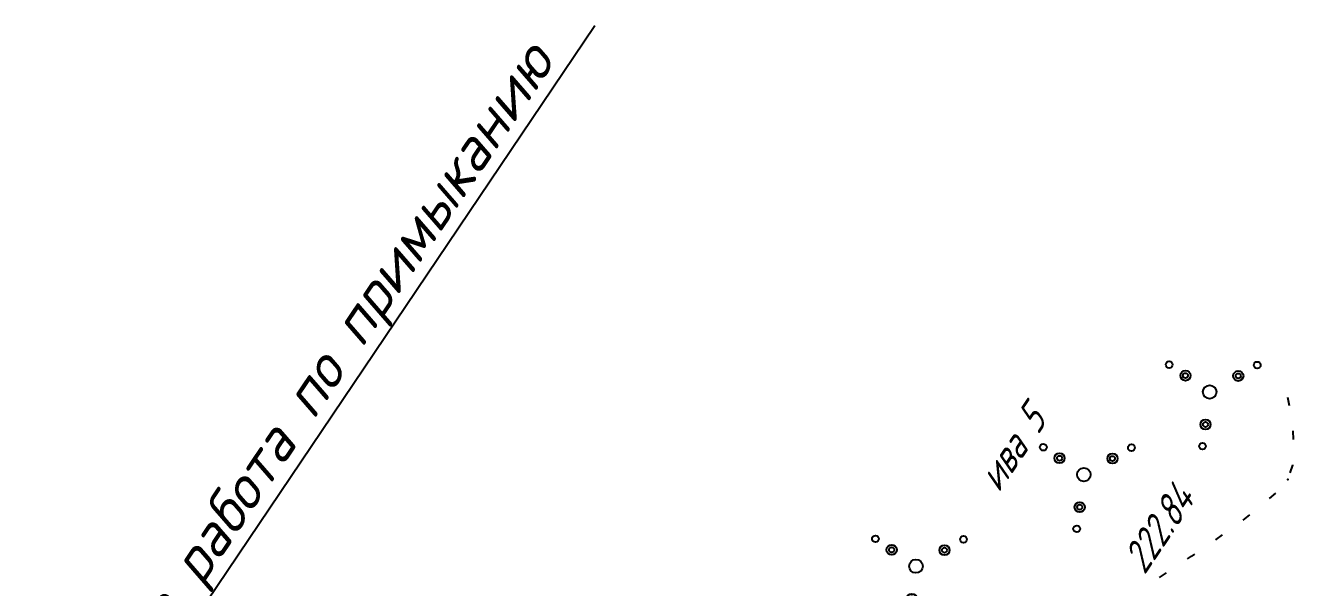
# Model space of a CAD drawing. Header units: millimetres. Extents: x -698 to 8131, y -704 to 4503.
# Drawn here: x 4429.1 to 4579, y 3098.7 to 3165.1 of the extents above; entities that cross this region are included whole.
import ezdxf
from ezdxf import colors
from ezdxf.entities.mleader import LeaderData, LeaderLine
from ezdxf.math import Vec2, Vec3

# ---------------------------------------------------------------- set-up
doc = ezdxf.new("R2010")
doc.units = ezdxf.units.MM
doc.linetypes.add('CONTI', pattern=[0])
for name, color, linetype in [('NAD_MDEFAULT', 7, 'CONTI'), ('PI_OTDEFAULT', 172, 'CONTI'), ('PI_TTDEFAULT', 5, 'CONTI'), ('SIT_LDEFAULT', 7, 'CONTI'), ('USLZNDEFAULT', 7, 'CONTI'), ('Выноски', 250, 'Continuous')]:
    doc.layers.add(name, color=color, linetype=linetype)
doc.styles.add('eskd', font='isocpeui.ttf', dxfattribs={"width": 1.2})
doc.styles.add('ГОСТ', font='isocpeui.ttf', dxfattribs={"height": 4})

# ---------------------------------------------------------------- blocks, each defined once
blk = doc.blocks.new('BL_2010')
at = {"color": 0}
for centre, radius in [((0, 5.78), 0.4), ((0, 3.46), 0.6), ((0, 3.46), 0.3), ((0, 0), 0.8), ((-3.46, -1.74), 0.6), ((-3.46, -1.74), 0.3), ((3.46, -1.74), 0.6), ((3.46, -1.74), 0.3), ((-5.78, -2.88), 0.4), ((5.78, -2.88), 0.4)]:
    blk.add_circle(centre, radius, dxfattribs=at)

msp = doc.modelspace()

# ---------------------------------------------------------------- linework, layer by layer
at = {"layer": 'PI_TTDEFAULT', "color": 5}
msp.add_point((4578.28, 3111.48, 223.36), dxfattribs=at)
at = {"layer": 'SIT_LDEFAULT', "color": 7}
for p, q in [((4578.49, 3120.16), (4578.29, 3121.14)), ((4578.97, 3116.2), (4578.9, 3117.2)), ((4578.56, 3112.26), (4578.88, 3113.14)), ((4578.89, 3113.14), (4578.89, 3113.21)), ((4576.11, 3109.2), (4576.86, 3109.86)), ((4573, 3106.67), (4573.79, 3107.28)), ((4569.76, 3104.33), (4569.82, 3104.37)), ((4569.82, 3104.38), (4570.57, 3104.91)), ((4566.44, 3102.09), (4566.89, 3102.39)), ((4566.89, 3102.38), (4567.28, 3102.64)), ((4563.11, 3099.88), (4563.94, 3100.43))]:
    msp.add_line(p, q, dxfattribs=at)

# ---------------------------------------------------------------- block references
at = {"layer": 'USLZNDEFAULT', "color": 7, "rotation": 56}
for p in [(4569.05, 3121.8), (4554.18, 3112.04), (4534.34, 3101.22)]:
    msp.add_blockref('BL_2010', p, dxfattribs=at)

# ---------------------------------------------------------------- texts
at = {"layer": 'NAD_MDEFAULT', "color": 7, "style": 'eskd', "oblique": 10, "width": 0.8}
msp.add_text('ива 5', height=3.5, rotation=56, dxfattribs=at).set_placement((4544.14, 3109.82))
at = {"layer": 'PI_OTDEFAULT', "color": 172, "style": 'eskd', "oblique": 10, "width": 0.8}
msp.add_text('222.84', height=3.5, rotation=56, dxfattribs=at).set_placement((4561.35, 3100.11))

# ---------------------------------------------------------------- leaders
at = {"layer": 'Выноски', "linetype": 'Continuous'}
ml = msp.add_multileader_mtext('Standard', dxfattribs=at)
ml.set_content('Граница работа по примыканию', color=256, style='ГОСТ')
ml.set_leader_properties()
ml.build(insert=Vec2(0, 0))
ml.multileader.update_dxf_attribs({"text_left_attachment_type": 5, "text_right_attachment_type": 5, "dogleg_length": 0, "arrow_head_size": 0.18})
ctx = ml.context
ctx.base_point, ctx.char_height, ctx.arrow_head_size, ctx.landing_gap_size, ctx.plane_origin, ctx.plane_x_axis, ctx.plane_y_axis = Vec3(4434.44, 3073.23), 5, 0.18, 0, Vec3(4589.94, 3129.07), Vec3(0.559193, 0.829038), Vec3(-0.829038, 0.559193)
ctx.left_attachment, ctx.right_attachment = 5, 5
notes = []
notes.append((ctx, [(1, (1, 1, 0), (4434.44, 3073.23), (0.559193, 0.829038), 0, [(0, [(4475.29, 3022.71)], 0, [])])]))
ctx.mtext.insert, ctx.mtext.text_direction, ctx.mtext.rotation, ctx.mtext.flow_direction = Vec3(4429.11, 3076.83), Vec3(0.559193, 0.829038), 0.977384, 5
for ctx, leaders in notes:
    for number, flags, end, landing, length, lines in leaders:
        leader = LeaderData()
        leader.index, (leader.has_last_leader_line, leader.has_dogleg_vector, leader.attachment_direction) = number, flags
        leader.last_leader_point, leader.dogleg_vector, leader.dogleg_length = Vec3(end), Vec3(landing), length
        for number, points, colour, breaks in lines:
            line = LeaderLine()
            line.index, line.vertices, line.color, line.breaks = number, Vec3.list(points), colors.encode_raw_color(colour), breaks
            leader.lines.append(line)
        ctx.leaders.append(leader)

doc.saveas('drawing.dxf')
